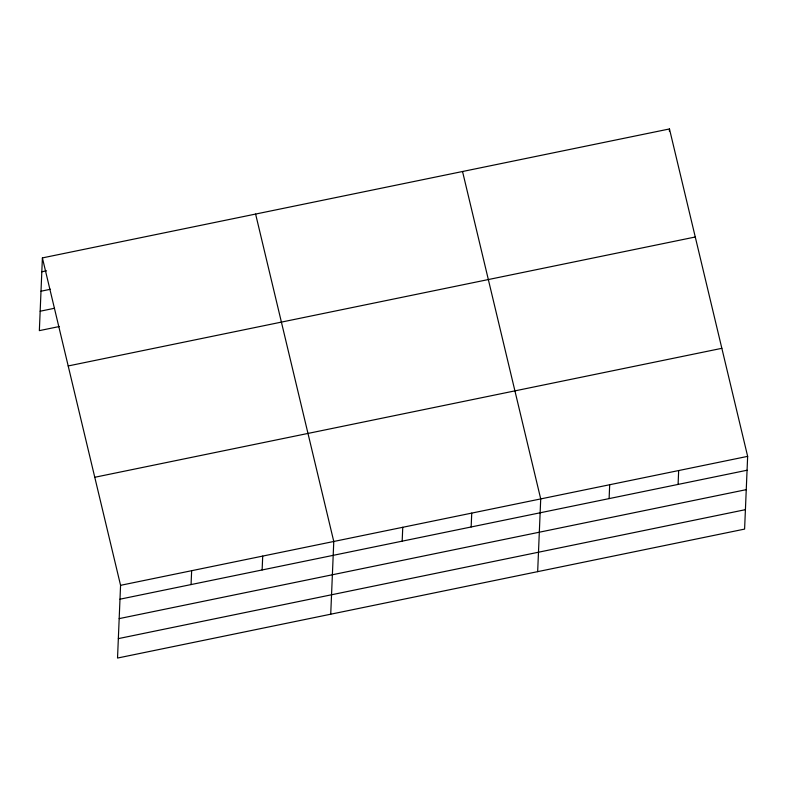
<?xml version="1.0" encoding="UTF-8"?>
<svg xmlns="http://www.w3.org/2000/svg" width="787" height="787" viewBox="0 0 787 787"><rect width="100%" height="100%" fill="white"/><g stroke="black" fill="none" stroke-linecap="round" stroke-linejoin="round"><path stroke-width="1.18" d="M42.4 257.91L120.568 585.321L117.529 658.05L744.6 529.09L747.65 456.362L669.471 128.95L42.4 257.91L39.35 330.638L59.487 326.497M191.064 584.574L191.644 570.703M262.13 569.965L262.71 556.084M330.727 614.204L333.777 541.476L255.608 214.064M402.177 541.161L402.757 527.29M471.157 526.975L471.738 513.104M537.669 571.647L540.718 498.919L462.54 171.507M609.108 498.604L609.689 484.733M669.383 131.262L669.471 128.95M678.089 484.418L678.669 470.547M41.819 271.781L46.551 270.807M41.003 291.21L50.476 289.262M40.167 311.219L54.382 308.297M68.194 365.955L695.275 236.995M94.774 477.276L721.856 348.316M120.568 585.321L747.65 456.362M119.988 599.192L747.07 470.233M119.181 618.612L746.253 489.652M118.335 638.621L745.417 509.671"/></g></svg>
